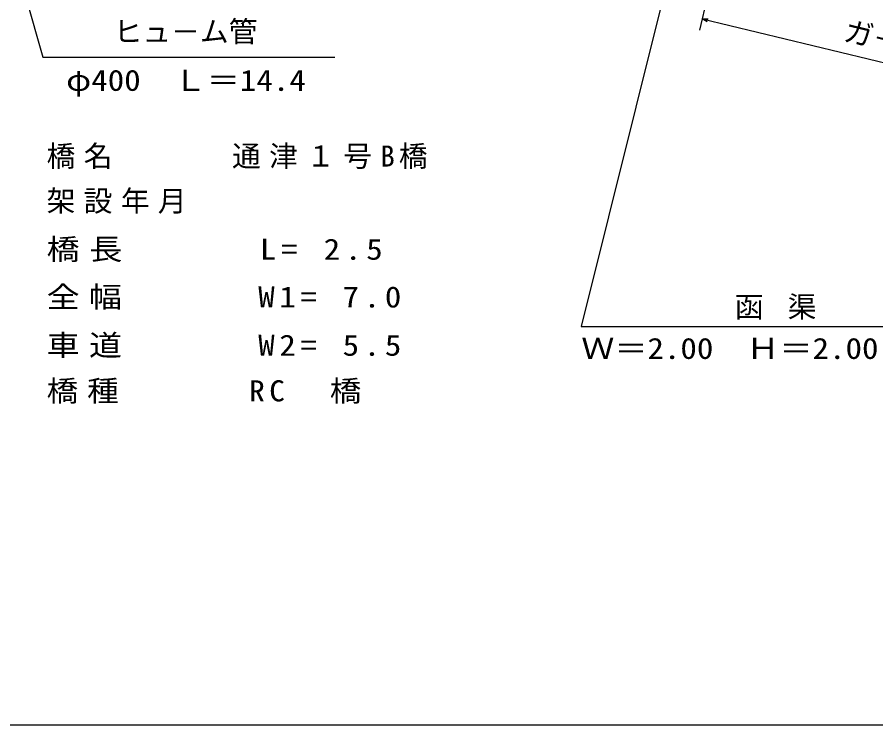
# Model space of a CAD drawing. Units: millimetres, scale not verified. Extents: x 274551 to 914551, y 119061 to 479061.
# Drawn here: x 524417 to 599096, y 304061 to 365643 of the extents above; entities that cross this region are included whole.
import ezdxf
from ezdxf.enums import TextEntityAlignment as Align

# ---------------------------------------------------------------- set-up
doc = ezdxf.new("R2010")
doc.units = ezdxf.units.MM
doc.header["$LTSCALE"] = 1000
doc.layers.add('M-BGD', color=7, linetype='Continuous', lineweight=25)
doc.layers.add('M-TTL-BAND', color=7, linetype='Continuous', lineweight=25)
doc.layers.add('M-STR-HTXT', color=7, linetype='Continuous')
doc.styles.add('ＭＳ ゴシック', font='')
doc.styles.get('ＭＳ ゴシック').set_extended_font_data('MS Gothic')

msp = doc.modelspace()

# ---------------------------------------------------------------- linework, layer by layer
at = {"layer": 'M-BGD'}
for p, q in [((515317, 402405), (526646, 362166)), ((587582, 395497), (573467, 338724)), ((591058, 394891), (583748, 364514)), ((583982, 365486), (640924, 351784)), ((526646, 362166), (552042, 362166)), ((573467, 338724), (612735, 338724))]:
    msp.add_line(p, q, dxfattribs=at)
msp.add_lwpolyline([(584435, 365229), (583982, 365486), (584502, 365508)], dxfattribs=at)
at = {"layer": 'M-TTL-BAND'}
msp.add_line((274551, 304061), (813551, 304061), dxfattribs=at)

# ---------------------------------------------------------------- texts
at = {"layer": 'M-BGD', "style": 'ＭＳ ゴシック'}
msp.add_text('ヒュ－ム管', height=1833, dxfattribs=at).set_placement((532811, 362928), align=Align.BOTTOM_LEFT)
msp.add_text('ガ－ドレ－ル', height=1833, rotation=346.4, dxfattribs=at).set_placement((596070, 363104), align=Align.BOTTOM_LEFT)
at = {"layer": 'M-BGD', "style": 'ＭＳ ゴシック', "width": 1.15}
for s, p in [('φ400\u3000Ｌ＝14.4', (528677, 358682)), ('Ｗ＝2.00\u3000Ｈ＝2.00\u3000Ｌ＝7.31', (573480, 335354))]:
    msp.add_text(s, height=1833, dxfattribs=at).set_placement(p, align=Align.BOTTOM_LEFT)
at = {"layer": 'M-BGD', "insert": (586828, 339315), "char_height": 1833, "attachment_point": 7, "style": 'ＭＳ ゴシック'}
msp.add_mtext('\\T1.84;函渠', dxfattribs=at)
at = {"layer": 'M-STR-HTXT', "char_height": 1833, "attachment_point": 7, "style": 'ＭＳ ゴシック'}
for s, insert in [('\\T1.29;橋名\u3000\u3000\u3000通津１号B橋', (526979, 352435)), ('\\T1.29;架設年月\u3000\u3000\u3000\u3000\\~', (526979, 348533)), ('\\T1.29;\\W1.15;橋長\u3000\u3000\u3000L=\\~2.5', (526979, 344326)), ('\\T1.28;\\W1.15;全幅\u3000\u3000\u3000W1=\\~7.0', (526979, 340180)), ('\\T1.28;\\W1.15;車道\u3000\u3000\u3000W2=\\~5.5', (526979, 335973)), ('\\T1.28;\\W1.1;橋種\u3000\u3000\u3000RC\\~\\~橋', (526979, 332010))]:
    msp.add_mtext(s, dxfattribs=dict(at, insert=insert))

doc.saveas('drawing.dxf')
